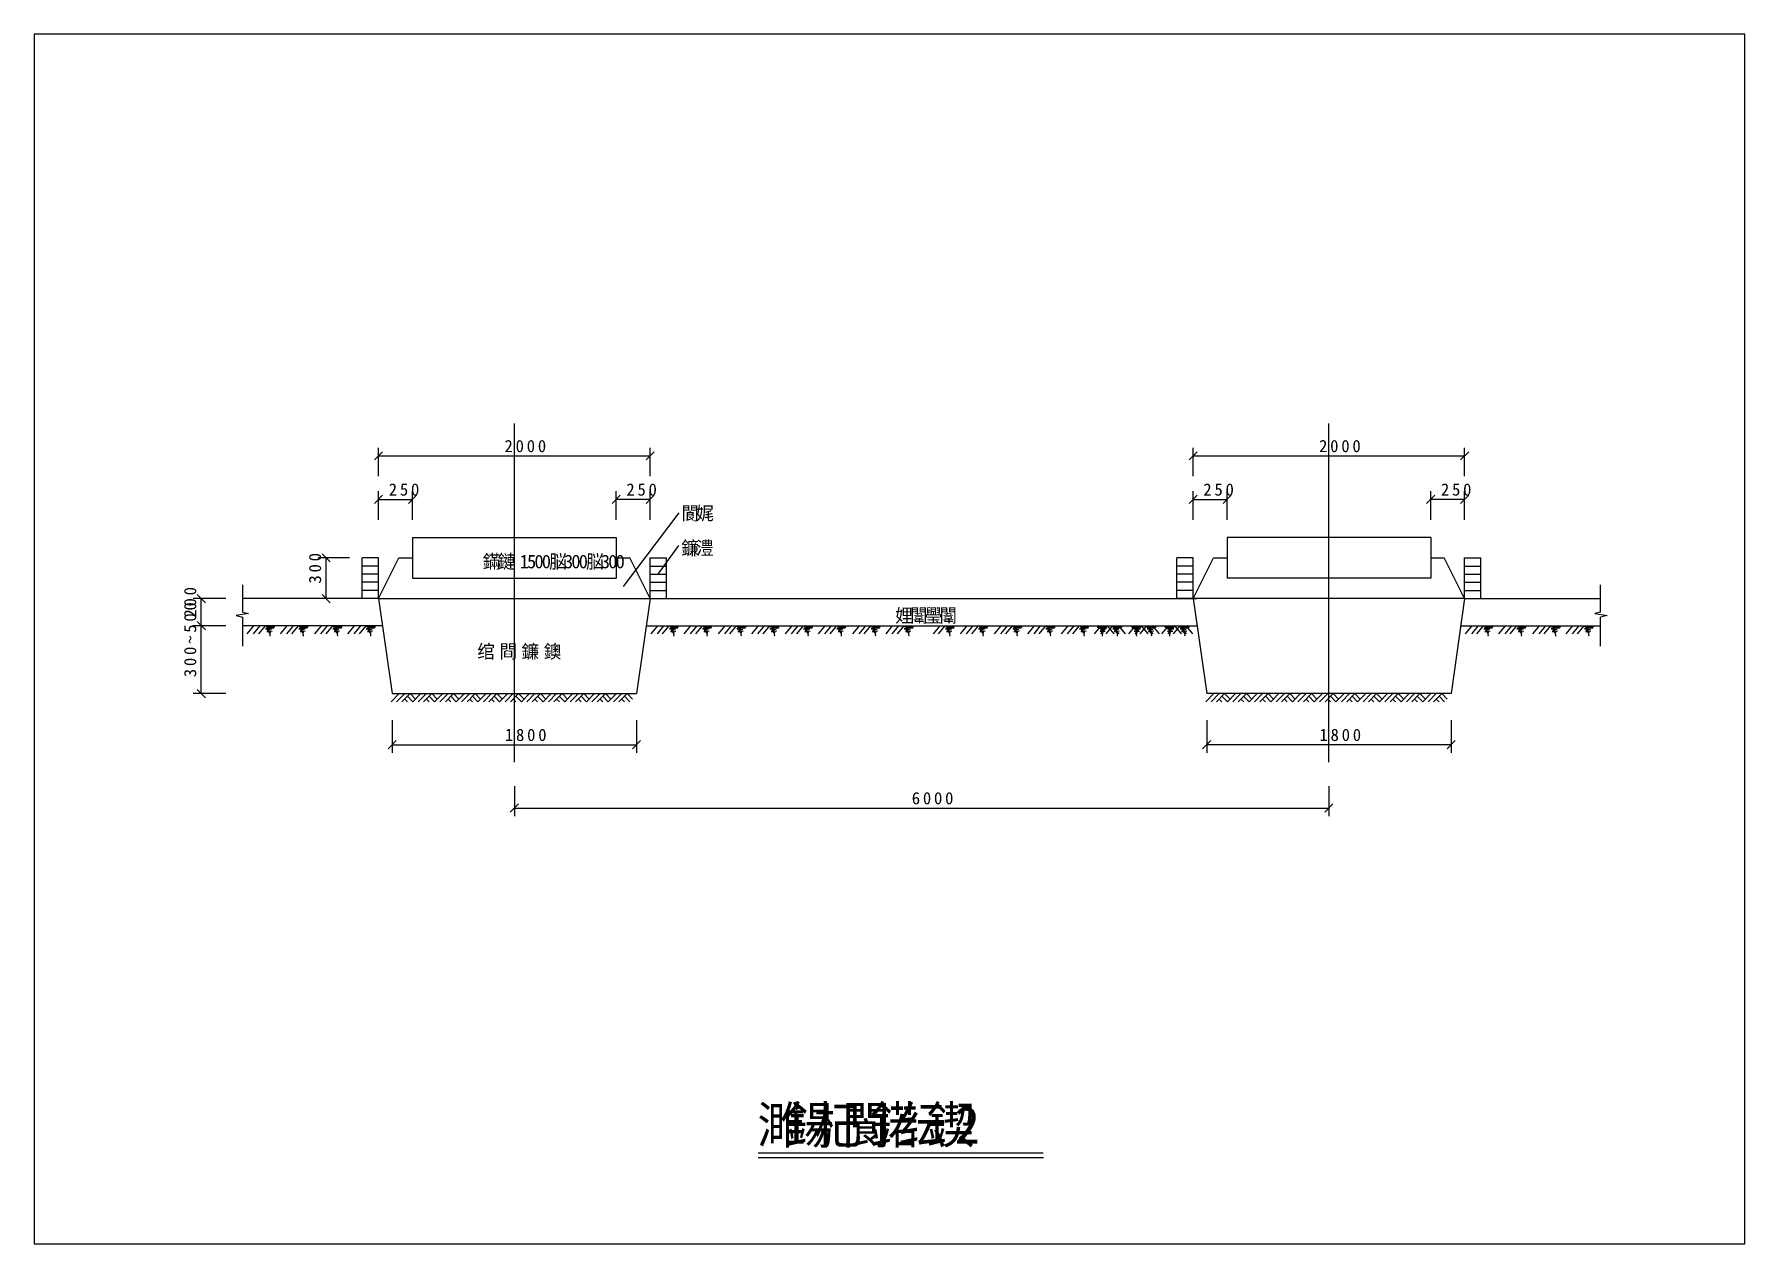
# Model space of a CAD drawing. Header units: metres. Extents: x 0 to 420, y 0 to 297.
import ezdxf

# ---------------------------------------------------------------- set-up
doc = ezdxf.new("R2010")
doc.units = ezdxf.units.M

msp = doc.modelspace()

# ---------------------------------------------------------------- linework, layer by layer
for p, q in [((420, 297), (0, 297)), ((0, 297), (0, 0)), ((420, 0), (420, 297)), ((117.89, 118.24), (117.89, 201.41)), ((317.89, 118.24), (317.89, 201.41)), ((85.55, 194.47), (83.55, 192.47)), ((84.55, 188.47), (84.55, 195.47)), ((84.55, 193.47), (151.22, 193.47)), ((150.22, 192.47), (152.22, 194.47)), ((151.22, 188.47), (151.22, 195.47)), ((285.55, 194.47), (283.55, 192.47)), ((284.55, 188.47), (284.55, 195.47)), ((284.55, 193.47), (351.22, 193.47)), ((350.22, 192.47), (352.22, 194.47)), ((351.22, 188.47), (351.22, 195.47)), ((85.55, 183.79), (83.55, 181.79)), ((84.55, 177.78), (84.55, 184.79)), ((84.55, 182.79), (92.89, 182.79)), ((91.89, 181.79), (93.89, 183.79)), ((92.89, 177.78), (92.89, 184.79)), ((143.89, 183.79), (141.89, 181.79)), ((142.89, 177.78), (142.89, 184.79)), ((151.22, 182.79), (142.89, 182.79)), ((150.22, 181.79), (152.22, 183.79)), ((151.22, 177.78), (151.22, 184.79)), ((285.55, 183.79), (283.55, 181.79)), ((284.55, 177.78), (284.55, 184.79)), ((284.55, 182.79), (292.89, 182.79)), ((291.89, 181.79), (293.89, 183.79)), ((292.89, 177.78), (292.89, 184.79)), ((343.89, 183.79), (341.89, 181.79)), ((342.89, 177.78), (342.89, 184.79)), ((351.22, 182.79), (342.89, 182.79)), ((350.22, 181.79), (352.22, 183.79)), ((351.22, 177.78), (351.22, 184.79)), ((144.7, 161.37), (158.38, 179.49)), ((92.89, 173.42), (142.89, 173.42)), ((92.89, 173.42), (92.89, 163.42)), ((142.89, 173.42), (142.89, 163.42)), ((342.89, 173.42), (292.89, 173.42)), ((292.89, 173.42), (292.89, 163.42)), ((342.89, 173.42), (342.89, 163.42)), ((77.4, 168.42), (69.69, 168.42)), ((72.69, 167.42), (70.69, 169.42)), ((71.69, 158.42), (71.69, 168.42)), ((80.55, 158.42), (80.55, 168.42)), ((84.55, 168.42), (80.55, 168.42)), ((84.55, 158.42), (84.55, 168.42)), ((84.55, 158.42), (89.55, 168.42)), ((89.55, 168.42), (92.89, 168.42)), ((142.89, 168.42), (146.22, 168.42)), ((151.22, 158.42), (146.22, 168.42)), ((151.22, 158.42), (151.22, 168.42)), ((151.22, 168.42), (155.22, 168.42)), ((153.22, 164.42), (158.27, 171.45)), ((155.22, 158.42), (155.22, 168.42)), ((284.55, 168.42), (280.55, 168.42)), ((280.55, 158.42), (280.55, 168.42)), ((284.55, 158.42), (284.55, 168.42)), ((284.55, 158.42), (289.55, 168.42)), ((289.55, 168.42), (292.89, 168.42)), ((342.89, 168.42), (346.22, 168.42)), ((351.22, 158.42), (346.22, 168.42)), ((351.22, 158.42), (351.22, 168.42)), ((351.22, 168.42), (355.22, 168.42)), ((355.22, 158.42), (355.22, 168.42)), ((84.55, 166.42), (80.55, 166.42)), ((84.55, 164.42), (80.55, 164.42)), ((151.22, 166.42), (155.22, 166.42)), ((151.22, 164.42), (155.22, 164.42)), ((284.55, 166.42), (280.55, 166.42)), ((284.55, 164.42), (280.55, 164.42)), ((351.22, 166.42), (355.22, 166.42)), ((351.22, 164.42), (355.22, 164.42)), ((51.22, 155.12), (51.22, 161.76)), ((84.55, 162.42), (80.55, 162.42)), ((84.55, 160.42), (80.55, 160.42)), ((92.89, 163.42), (142.89, 163.42)), ((151.22, 162.42), (155.22, 162.42)), ((151.22, 160.42), (155.22, 160.42)), ((284.55, 162.42), (280.55, 162.42)), ((284.55, 160.42), (280.55, 160.42)), ((342.89, 163.42), (292.89, 163.42)), ((351.22, 162.42), (355.22, 162.42)), ((351.22, 160.42), (355.22, 160.42)), ((384.55, 155.12), (384.55, 161.76)), ((47.09, 158.42), (39.03, 158.42)), ((42.03, 157.42), (40.03, 159.42)), ((41.03, 151.76), (41.03, 158.42)), ((84.55, 158.42), (51.22, 158.42)), ((77.4, 158.42), (69.69, 158.42)), ((70.69, 159.42), (72.69, 157.42)), ((84.55, 158.42), (80.55, 158.42)), ((84.55, 158.42), (151.22, 158.42)), ((84.55, 158.42), (87.89, 135.09)), ((151.22, 158.42), (147.89, 135.09)), ((151.22, 158.42), (285.48, 158.42)), ((151.22, 158.42), (155.22, 158.42)), ((284.55, 158.42), (280.55, 158.42)), ((284.55, 158.42), (287.89, 135.09)), ((351.22, 158.42), (284.55, 158.42)), ((351.22, 158.42), (347.89, 135.09)), ((351.22, 158.42), (384.55, 158.42)), ((351.22, 158.42), (355.22, 158.42)), ((47.09, 151.76), (39.03, 151.76)), ((47.09, 151.76), (39.03, 151.76)), ((42.03, 150.76), (40.03, 152.76)), ((40.03, 152.76), (42.03, 150.76)), ((41.03, 135.09), (41.03, 151.76)), ((52.6, 154.78), (49.55, 154.3)), ((49.55, 154.3), (51.22, 153.87)), ((51.22, 155.12), (52.6, 154.78)), ((51.22, 146.76), (51.22, 153.87)), ((85.51, 151.76), (51.22, 151.76)), ((53.87, 151.76), (52.24, 149.76)), ((55.41, 151.76), (53.78, 149.76)), ((56.68, 151.76), (55.05, 149.76)), ((56.62, 151.7), (59.04, 151.66)), ((59.04, 151.66), (56.93, 151.49)), ((56.93, 151.49), (59.08, 151.47)), ((59.08, 151.47), (57.18, 151.26)), ((57.18, 151.26), (58.87, 151.2)), ((62.03, 151.76), (60.4, 149.76)), ((63.58, 151.76), (61.94, 149.76)), ((64.85, 151.76), (63.21, 149.76)), ((64.78, 151.7), (67.2, 151.66)), ((67.2, 151.66), (65.09, 151.49)), ((65.09, 151.49), (67.24, 151.47)), ((67.24, 151.47), (65.34, 151.26)), ((65.34, 151.26), (67.04, 151.2)), ((70.42, 151.72), (68.78, 149.73)), ((71.96, 151.72), (70.32, 149.73)), ((73.23, 151.72), (71.59, 149.73)), ((73.16, 151.67), (75.58, 151.63)), ((75.58, 151.63), (73.47, 151.46)), ((73.47, 151.46), (75.62, 151.44)), ((75.62, 151.44), (73.72, 151.23)), ((73.72, 151.23), (75.42, 151.17)), ((78.58, 151.72), (76.95, 149.73)), ((80.12, 151.72), (78.49, 149.73)), ((81.39, 151.72), (79.76, 149.73)), ((81.33, 151.67), (83.75, 151.63)), ((83.75, 151.63), (81.64, 151.46)), ((81.64, 151.46), (83.79, 151.44)), ((83.79, 151.44), (81.89, 151.23)), ((81.89, 151.23), (83.58, 151.17)), ((150.27, 151.76), (285.51, 151.76)), ((153.01, 151.76), (151.38, 149.76)), ((154.55, 151.76), (152.92, 149.76)), ((155.82, 151.76), (154.19, 149.76)), ((155.76, 151.7), (158.18, 151.66)), ((158.18, 151.66), (156.07, 151.49)), ((156.07, 151.49), (158.22, 151.47)), ((158.22, 151.47), (156.32, 151.26)), ((156.32, 151.26), (158.01, 151.2)), ((161.18, 151.76), (159.54, 149.76)), ((162.72, 151.76), (161.09, 149.76)), ((163.99, 151.76), (162.36, 149.76)), ((163.92, 151.7), (166.34, 151.66)), ((166.34, 151.66), (164.24, 151.49)), ((164.24, 151.49), (166.39, 151.47)), ((166.39, 151.47), (164.49, 151.26)), ((164.49, 151.26), (166.18, 151.2)), ((169.56, 151.72), (167.92, 149.73)), ((171.1, 151.72), (169.47, 149.73)), ((172.37, 151.72), (170.74, 149.73)), ((172.3, 151.67), (174.72, 151.63)), ((174.72, 151.63), (172.62, 151.46)), ((172.62, 151.46), (174.77, 151.44)), ((174.77, 151.44), (172.87, 151.23)), ((172.87, 151.23), (174.56, 151.17)), ((177.72, 151.72), (176.09, 149.73)), ((179.26, 151.72), (177.63, 149.73)), ((180.53, 151.72), (178.9, 149.73)), ((180.47, 151.67), (182.89, 151.63)), ((182.89, 151.63), (180.78, 151.46)), ((180.78, 151.46), (182.93, 151.44)), ((182.93, 151.44), (181.03, 151.23)), ((181.03, 151.23), (182.72, 151.17)), ((185.98, 151.76), (184.35, 149.76)), ((187.52, 151.76), (185.89, 149.76)), ((188.79, 151.76), (187.16, 149.76)), ((188.73, 151.7), (191.15, 151.66)), ((191.15, 151.66), (189.04, 151.49)), ((189.04, 151.49), (191.19, 151.47)), ((191.19, 151.47), (189.29, 151.26)), ((189.29, 151.26), (190.98, 151.2)), ((194.14, 151.76), (192.51, 149.76)), ((195.69, 151.76), (194.05, 149.76)), ((196.96, 151.76), (195.32, 149.76)), ((196.89, 151.7), (199.31, 151.66)), ((199.31, 151.66), (197.2, 151.49)), ((197.2, 151.49), (199.35, 151.47)), ((199.35, 151.47), (197.45, 151.26)), ((197.45, 151.26), (199.14, 151.2)), ((202.52, 151.72), (200.89, 149.73)), ((204.07, 151.72), (202.43, 149.73)), ((205.34, 151.72), (203.7, 149.73)), ((205.27, 151.67), (207.69, 151.63)), ((207.69, 151.63), (205.58, 151.46)), ((205.58, 151.46), (207.73, 151.44)), ((207.73, 151.44), (205.83, 151.23)), ((205.83, 151.23), (207.52, 151.17)), ((210.69, 151.72), (209.06, 149.73)), ((212.23, 151.72), (210.6, 149.73)), ((213.5, 151.72), (211.87, 149.73)), ((213.43, 151.67), (215.86, 151.63)), ((215.86, 151.63), (213.75, 151.46)), ((213.75, 151.46), (215.9, 151.44)), ((215.9, 151.44), (214, 151.23)), ((214, 151.23), (215.69, 151.17)), ((222.32, 151.76), (220.69, 149.76)), ((223.59, 151.76), (221.96, 149.76)), ((223.53, 151.7), (225.95, 151.66)), ((225.95, 151.66), (223.84, 151.49)), ((223.84, 151.49), (225.99, 151.47)), ((225.99, 151.47), (224.09, 151.26)), ((224.09, 151.26), (225.78, 151.2)), ((228.95, 151.76), (227.31, 149.76)), ((230.49, 151.76), (228.85, 149.76)), ((231.76, 151.76), (230.12, 149.76)), ((231.69, 151.7), (234.11, 151.66)), ((234.11, 151.66), (232, 151.49)), ((232, 151.49), (234.15, 151.47)), ((234.15, 151.47), (232.26, 151.26)), ((232.26, 151.26), (233.95, 151.2)), ((237.33, 151.72), (235.69, 149.73)), ((238.87, 151.72), (237.24, 149.73)), ((240.14, 151.72), (238.51, 149.73)), ((240.07, 151.67), (242.49, 151.63)), ((242.49, 151.63), (240.39, 151.46)), ((240.39, 151.46), (242.54, 151.44)), ((242.54, 151.44), (240.64, 151.23)), ((240.64, 151.23), (242.33, 151.17)), ((245.49, 151.72), (243.86, 149.73)), ((247.03, 151.72), (245.4, 149.73)), ((248.3, 151.72), (246.67, 149.73)), ((248.24, 151.67), (250.66, 151.63)), ((250.66, 151.63), (248.55, 151.46)), ((248.55, 151.46), (250.7, 151.44)), ((250.7, 151.44), (248.8, 151.23)), ((248.8, 151.23), (250.49, 151.17)), ((253.75, 151.76), (252.12, 149.76)), ((255.29, 151.76), (253.66, 149.76)), ((256.56, 151.76), (254.93, 149.76)), ((256.49, 151.7), (258.92, 151.66)), ((258.92, 151.66), (256.81, 151.49)), ((256.81, 151.49), (258.96, 151.47)), ((258.96, 151.47), (257.06, 151.26)), ((257.06, 151.26), (258.75, 151.2)), ((261.91, 151.76), (260.28, 149.76)), ((263.16, 151.46), (261.01, 151.44)), ((261.01, 151.44), (262.91, 151.23)), ((263.47, 151.67), (261.05, 151.63)), ((261.05, 151.63), (263.16, 151.46)), ((262.91, 151.23), (261.22, 151.17)), ((263.45, 151.76), (261.82, 149.76)), ((264.72, 151.76), (263.09, 149.76)), ((263.41, 151.72), (265.04, 149.73)), ((264.66, 151.7), (267.08, 151.66)), ((264.68, 151.72), (266.31, 149.73)), ((267.08, 151.66), (264.97, 151.49)), ((264.97, 151.49), (267.12, 151.47)), ((267.12, 151.47), (265.22, 151.26)), ((265.22, 151.26), (266.91, 151.2)), ((266.22, 151.72), (267.85, 149.73)), ((270.29, 151.72), (268.66, 149.73)), ((271.54, 151.49), (269.39, 151.47)), ((269.39, 151.47), (271.29, 151.26)), ((271.85, 151.7), (269.43, 151.66)), ((269.43, 151.66), (271.54, 151.49)), ((271.29, 151.26), (269.6, 151.2)), ((271.84, 151.72), (270.2, 149.73)), ((273.11, 151.72), (271.47, 149.73)), ((271.79, 151.76), (273.42, 149.76)), ((273.04, 151.67), (275.46, 151.63)), ((273.06, 151.76), (274.69, 149.76)), ((275.46, 151.63), (273.35, 151.46)), ((273.35, 151.46), (275.5, 151.44)), ((275.5, 151.44), (273.6, 151.23)), ((273.6, 151.23), (275.29, 151.17)), ((274.6, 151.76), (276.23, 149.76)), ((278.46, 151.72), (276.82, 149.73)), ((279.7, 151.49), (277.55, 151.47)), ((277.55, 151.47), (279.45, 151.26)), ((280.02, 151.7), (277.59, 151.66)), ((277.59, 151.66), (279.7, 151.49)), ((279.45, 151.26), (277.76, 151.2)), ((280, 151.72), (278.37, 149.73)), ((281.27, 151.72), (279.64, 149.73)), ((279.95, 151.76), (281.58, 149.76)), ((281.2, 151.67), (283.62, 151.63)), ((281.22, 151.76), (282.85, 149.76)), ((283.62, 151.63), (281.52, 151.46)), ((281.52, 151.46), (283.67, 151.44)), ((283.67, 151.44), (281.77, 151.23)), ((281.77, 151.23), (283.46, 151.17)), ((282.76, 151.76), (284.39, 149.76)), ((350.27, 151.76), (384.55, 151.76)), ((352.97, 151.76), (351.34, 149.76)), ((354.52, 151.76), (352.88, 149.76)), ((355.79, 151.76), (354.15, 149.76)), ((355.72, 151.7), (358.14, 151.66)), ((358.14, 151.66), (356.03, 151.49)), ((356.03, 151.49), (358.18, 151.47)), ((358.18, 151.47), (356.28, 151.26)), ((356.28, 151.26), (357.97, 151.2)), ((361.14, 151.76), (359.5, 149.76)), ((362.68, 151.76), (361.05, 149.76)), ((363.95, 151.76), (362.32, 149.76)), ((363.88, 151.7), (366.31, 151.66)), ((366.31, 151.66), (364.2, 151.49)), ((364.2, 151.49), (366.35, 151.47)), ((366.35, 151.47), (364.45, 151.26)), ((364.45, 151.26), (366.14, 151.2)), ((369.52, 151.72), (367.89, 149.73)), ((371.06, 151.72), (369.43, 149.73)), ((372.33, 151.72), (370.7, 149.73)), ((372.26, 151.67), (374.69, 151.63)), ((374.69, 151.63), (372.58, 151.46)), ((372.58, 151.46), (374.73, 151.44)), ((374.73, 151.44), (372.83, 151.23)), ((372.83, 151.23), (374.52, 151.17)), ((377.68, 151.72), (376.05, 149.73)), ((379.22, 151.72), (377.59, 149.73)), ((380.49, 151.72), (378.86, 149.73)), ((380.43, 151.67), (382.85, 151.63)), ((382.85, 151.63), (380.74, 151.46)), ((380.74, 151.46), (382.89, 151.44)), ((382.89, 151.44), (380.99, 151.23)), ((380.99, 151.23), (382.68, 151.17)), ((384.55, 155.12), (383.18, 154.78)), ((383.18, 154.78), (386.23, 154.3)), ((386.23, 154.3), (384.55, 153.87)), ((384.55, 146.76), (384.55, 153.87)), ((58.87, 151.2), (56.8, 151.01)), ((56.8, 151.01), (58.29, 150.89)), ((58.39, 150.43), (57.1, 150.35)), ((57.1, 150.35), (58.06, 150.18)), ((58.29, 150.89), (57.22, 150.66)), ((57.22, 150.66), (58.39, 150.43)), ((58.06, 150.18), (57.62, 150.1)), ((57.62, 150.1), (57.91, 149.93)), ((57.91, 149.93), (57.83, 149.85)), ((57.83, 149.85), (57.83, 149.78)), ((57.83, 149.78), (57.89, 149.51)), ((57.89, 149.51), (57.85, 149.22)), ((67.04, 151.2), (64.97, 151.01)), ((64.97, 151.01), (66.45, 150.89)), ((66.55, 150.43), (65.26, 150.35)), ((65.26, 150.35), (66.22, 150.18)), ((66.45, 150.89), (65.39, 150.66)), ((65.39, 150.66), (66.55, 150.43)), ((66.22, 150.18), (65.78, 150.1)), ((65.78, 150.1), (66.07, 149.93)), ((66.07, 149.93), (65.99, 149.85)), ((65.99, 149.85), (65.99, 149.78)), ((65.99, 149.78), (66.05, 149.51)), ((66.05, 149.51), (66.01, 149.22)), ((75.42, 151.17), (73.35, 150.98)), ((73.35, 150.98), (74.83, 150.86)), ((74.94, 150.4), (73.64, 150.31)), ((73.64, 150.31), (74.6, 150.15)), ((74.83, 150.86), (73.77, 150.63)), ((73.77, 150.63), (74.94, 150.4)), ((74.6, 150.15), (74.16, 150.06)), ((74.16, 150.06), (74.46, 149.9)), ((74.46, 149.9), (74.37, 149.81)), ((74.37, 149.81), (74.37, 149.75)), ((74.37, 149.75), (74.43, 149.48)), ((74.43, 149.48), (74.39, 149.19)), ((83.58, 151.17), (81.51, 150.98)), ((81.51, 150.98), (83, 150.86)), ((83.1, 150.4), (81.81, 150.31)), ((81.81, 150.31), (82.77, 150.15)), ((83, 150.86), (81.93, 150.63)), ((81.93, 150.63), (83.1, 150.4)), ((82.77, 150.15), (82.33, 150.06)), ((82.33, 150.06), (82.62, 149.9)), ((82.62, 149.9), (82.54, 149.81)), ((82.54, 149.81), (82.54, 149.75)), ((82.54, 149.75), (82.6, 149.48)), ((82.6, 149.48), (82.56, 149.19)), ((158.01, 151.2), (155.95, 151.01)), ((155.95, 151.01), (157.43, 150.89)), ((157.53, 150.43), (156.24, 150.35)), ((156.24, 150.35), (157.2, 150.18)), ((157.43, 150.89), (156.36, 150.66)), ((156.36, 150.66), (157.53, 150.43)), ((157.2, 150.18), (156.76, 150.1)), ((156.76, 150.1), (157.05, 149.93)), ((157.05, 149.93), (156.97, 149.85)), ((156.97, 149.85), (156.97, 149.78)), ((156.97, 149.78), (157.03, 149.51)), ((157.03, 149.51), (156.99, 149.22)), ((166.18, 151.2), (164.11, 151.01)), ((164.11, 151.01), (165.59, 150.89)), ((165.7, 150.43), (164.4, 150.35)), ((164.4, 150.35), (165.36, 150.18)), ((165.59, 150.89), (164.53, 150.66)), ((164.53, 150.66), (165.7, 150.43)), ((165.36, 150.18), (164.92, 150.1)), ((164.92, 150.1), (165.22, 149.93)), ((165.22, 149.93), (165.13, 149.85)), ((165.13, 149.85), (165.13, 149.78)), ((165.13, 149.78), (165.2, 149.51)), ((165.2, 149.51), (165.15, 149.22)), ((174.56, 151.17), (172.49, 150.98)), ((172.49, 150.98), (173.97, 150.86)), ((174.08, 150.4), (172.78, 150.31)), ((172.78, 150.31), (173.74, 150.15)), ((173.97, 150.86), (172.91, 150.63)), ((172.91, 150.63), (174.08, 150.4)), ((173.74, 150.15), (173.31, 150.06)), ((173.31, 150.06), (173.6, 149.9)), ((173.6, 149.9), (173.51, 149.81)), ((173.51, 149.81), (173.51, 149.75)), ((173.51, 149.75), (173.58, 149.48)), ((173.58, 149.48), (173.53, 149.19)), ((182.72, 151.17), (180.65, 150.98)), ((180.65, 150.98), (182.14, 150.86)), ((182.24, 150.4), (180.95, 150.31)), ((180.95, 150.31), (181.91, 150.15)), ((182.14, 150.86), (181.07, 150.63)), ((181.07, 150.63), (182.24, 150.4)), ((181.91, 150.15), (181.47, 150.06)), ((181.47, 150.06), (181.76, 149.9)), ((181.76, 149.9), (181.68, 149.81)), ((181.68, 149.81), (181.68, 149.75)), ((181.68, 149.75), (181.74, 149.48)), ((181.74, 149.48), (181.7, 149.19)), ((190.98, 151.2), (188.91, 151.01)), ((188.91, 151.01), (190.4, 150.89)), ((190.5, 150.43), (189.21, 150.35)), ((189.21, 150.35), (190.17, 150.18)), ((190.4, 150.89), (189.33, 150.66)), ((189.33, 150.66), (190.5, 150.43)), ((190.17, 150.18), (189.73, 150.1)), ((189.73, 150.1), (190.02, 149.93)), ((190.02, 149.93), (189.94, 149.85)), ((189.94, 149.85), (189.94, 149.78)), ((189.94, 149.78), (190, 149.51)), ((190, 149.51), (189.96, 149.22)), ((199.14, 151.2), (197.08, 151.01)), ((197.08, 151.01), (198.56, 150.89)), ((198.66, 150.43), (197.37, 150.35)), ((197.37, 150.35), (198.33, 150.18)), ((198.56, 150.89), (197.5, 150.66)), ((197.5, 150.66), (198.66, 150.43)), ((198.33, 150.18), (197.89, 150.1)), ((197.89, 150.1), (198.18, 149.93)), ((198.18, 149.93), (198.1, 149.85)), ((198.1, 149.85), (198.1, 149.78)), ((198.1, 149.78), (198.16, 149.51)), ((198.16, 149.51), (198.12, 149.22)), ((207.52, 151.17), (205.46, 150.98)), ((205.46, 150.98), (206.94, 150.86)), ((207.04, 150.4), (205.75, 150.31)), ((205.75, 150.31), (206.71, 150.15)), ((206.94, 150.86), (205.88, 150.63)), ((205.88, 150.63), (207.04, 150.4)), ((206.71, 150.15), (206.27, 150.06)), ((206.27, 150.06), (206.56, 149.9)), ((206.56, 149.9), (206.48, 149.81)), ((206.48, 149.81), (206.48, 149.75)), ((206.48, 149.75), (206.54, 149.48)), ((206.54, 149.48), (206.5, 149.19)), ((215.69, 151.17), (213.62, 150.98)), ((213.62, 150.98), (215.1, 150.86)), ((215.21, 150.4), (213.91, 150.31)), ((213.91, 150.31), (214.87, 150.15)), ((215.1, 150.86), (214.04, 150.63)), ((214.04, 150.63), (215.21, 150.4)), ((214.87, 150.15), (214.44, 150.06)), ((214.44, 150.06), (214.73, 149.9)), ((214.73, 149.9), (214.65, 149.81)), ((214.65, 149.81), (214.65, 149.75)), ((214.65, 149.75), (214.71, 149.48)), ((214.71, 149.48), (214.67, 149.19)), ((225.78, 151.2), (223.72, 151.01)), ((223.72, 151.01), (225.2, 150.89)), ((225.3, 150.43), (224.01, 150.35)), ((224.01, 150.35), (224.97, 150.18)), ((225.2, 150.89), (224.13, 150.66)), ((224.13, 150.66), (225.3, 150.43)), ((224.97, 150.18), (224.53, 150.1)), ((224.53, 150.1), (224.82, 149.93)), ((224.82, 149.93), (224.74, 149.85)), ((224.74, 149.85), (224.74, 149.78)), ((224.74, 149.78), (224.8, 149.51)), ((224.8, 149.51), (224.76, 149.22)), ((233.95, 151.2), (231.88, 151.01)), ((231.88, 151.01), (233.36, 150.89)), ((233.47, 150.43), (232.17, 150.35)), ((232.17, 150.35), (233.13, 150.18)), ((233.36, 150.89), (232.3, 150.66)), ((232.3, 150.66), (233.47, 150.43)), ((233.13, 150.18), (232.69, 150.1)), ((232.69, 150.1), (232.99, 149.93)), ((232.99, 149.93), (232.9, 149.85)), ((232.9, 149.85), (232.9, 149.78)), ((232.9, 149.78), (232.96, 149.51)), ((232.96, 149.51), (232.92, 149.22)), ((242.33, 151.17), (240.26, 150.98)), ((240.26, 150.98), (241.74, 150.86)), ((241.85, 150.4), (240.55, 150.31)), ((240.55, 150.31), (241.51, 150.15)), ((241.74, 150.86), (240.68, 150.63)), ((240.68, 150.63), (241.85, 150.4)), ((241.51, 150.15), (241.07, 150.06)), ((241.07, 150.06), (241.37, 149.9)), ((241.37, 149.9), (241.28, 149.81)), ((241.28, 149.81), (241.28, 149.75)), ((241.28, 149.75), (241.35, 149.48)), ((241.35, 149.48), (241.3, 149.19)), ((250.49, 151.17), (248.42, 150.98)), ((248.42, 150.98), (249.91, 150.86)), ((250.01, 150.4), (248.72, 150.31)), ((248.72, 150.31), (249.68, 150.15)), ((249.91, 150.86), (248.84, 150.63)), ((248.84, 150.63), (250.01, 150.4)), ((249.68, 150.15), (249.24, 150.06)), ((249.24, 150.06), (249.53, 149.9)), ((249.53, 149.9), (249.45, 149.81)), ((249.45, 149.81), (249.45, 149.75)), ((249.45, 149.75), (249.51, 149.48)), ((249.51, 149.48), (249.47, 149.19)), ((258.75, 151.2), (256.68, 151.01)), ((256.68, 151.01), (258.16, 150.89)), ((258.27, 150.43), (256.98, 150.35)), ((256.98, 150.35), (257.94, 150.18)), ((258.16, 150.89), (257.1, 150.66)), ((257.1, 150.66), (258.27, 150.43)), ((257.94, 150.18), (257.5, 150.1)), ((257.5, 150.1), (257.79, 149.93)), ((257.79, 149.93), (257.71, 149.85)), ((257.71, 149.85), (257.71, 149.78)), ((257.71, 149.78), (257.77, 149.51)), ((257.77, 149.51), (257.73, 149.22)), ((261.22, 151.17), (263.28, 150.98)), ((262.87, 150.63), (261.7, 150.4)), ((261.7, 150.4), (262.99, 150.31)), ((263.28, 150.98), (261.8, 150.86)), ((261.8, 150.86), (262.87, 150.63)), ((262.99, 150.31), (262.03, 150.15)), ((262.03, 150.15), (262.47, 150.06)), ((262.47, 150.06), (262.18, 149.9)), ((262.18, 149.9), (262.26, 149.81)), ((262.26, 149.75), (262.2, 149.48)), ((262.2, 149.48), (262.24, 149.19)), ((262.26, 149.81), (262.26, 149.75)), ((266.91, 151.2), (264.85, 151.01)), ((264.85, 151.01), (266.33, 150.89)), ((266.43, 150.43), (265.14, 150.35)), ((265.14, 150.35), (266.1, 150.18)), ((266.33, 150.89), (265.26, 150.66)), ((265.26, 150.66), (266.43, 150.43)), ((266.1, 150.18), (265.66, 150.1)), ((265.66, 150.1), (265.95, 149.93)), ((265.95, 149.93), (265.87, 149.85)), ((265.87, 149.85), (265.87, 149.78)), ((265.87, 149.78), (265.93, 149.51)), ((265.93, 149.51), (265.89, 149.22)), ((269.6, 151.2), (271.66, 151.01)), ((271.25, 150.66), (270.08, 150.43)), ((270.08, 150.43), (271.37, 150.35)), ((271.66, 151.01), (270.18, 150.89)), ((270.18, 150.89), (271.25, 150.66)), ((271.37, 150.35), (270.41, 150.18)), ((270.41, 150.18), (270.85, 150.1)), ((270.85, 150.1), (270.56, 149.93)), ((270.56, 149.93), (270.64, 149.85)), ((270.64, 149.78), (270.58, 149.51)), ((270.58, 149.51), (270.62, 149.22)), ((270.64, 149.85), (270.64, 149.78)), ((275.29, 151.17), (273.23, 150.98)), ((273.23, 150.98), (274.71, 150.86)), ((274.81, 150.4), (273.52, 150.31)), ((273.52, 150.31), (274.48, 150.15)), ((274.71, 150.86), (273.64, 150.63)), ((273.64, 150.63), (274.81, 150.4)), ((274.48, 150.15), (274.04, 150.06)), ((274.04, 150.06), (274.33, 149.9)), ((274.33, 149.9), (274.25, 149.81)), ((274.25, 149.81), (274.25, 149.75)), ((274.25, 149.75), (274.31, 149.48)), ((274.31, 149.48), (274.27, 149.19)), ((277.76, 151.2), (279.83, 151.01)), ((279.41, 150.66), (278.24, 150.43)), ((278.24, 150.43), (279.54, 150.35)), ((279.83, 151.01), (278.35, 150.89)), ((278.35, 150.89), (279.41, 150.66)), ((279.54, 150.35), (278.58, 150.18)), ((278.58, 150.18), (279.01, 150.1)), ((279.01, 150.1), (278.72, 149.93)), ((278.72, 149.93), (278.81, 149.85)), ((278.81, 149.78), (278.74, 149.51)), ((278.74, 149.51), (278.78, 149.22)), ((278.81, 149.85), (278.81, 149.78)), ((283.46, 151.17), (281.39, 150.98)), ((281.39, 150.98), (282.87, 150.86)), ((282.98, 150.4), (281.68, 150.31)), ((281.68, 150.31), (282.64, 150.15)), ((282.87, 150.86), (281.81, 150.63)), ((281.81, 150.63), (282.98, 150.4)), ((282.64, 150.15), (282.21, 150.06)), ((282.21, 150.06), (282.5, 149.9)), ((282.5, 149.9), (282.41, 149.81)), ((282.41, 149.81), (282.41, 149.75)), ((282.41, 149.75), (282.48, 149.48)), ((282.48, 149.48), (282.43, 149.19)), ((357.97, 151.2), (355.91, 151.01)), ((355.91, 151.01), (357.39, 150.89)), ((357.49, 150.43), (356.2, 150.35)), ((356.2, 150.35), (357.16, 150.18)), ((357.39, 150.89), (356.33, 150.66)), ((356.33, 150.66), (357.49, 150.43)), ((357.16, 150.18), (356.72, 150.1)), ((356.72, 150.1), (357.01, 149.93)), ((357.01, 149.93), (356.93, 149.85)), ((356.93, 149.85), (356.93, 149.78)), ((356.93, 149.78), (356.99, 149.51)), ((356.99, 149.51), (356.95, 149.22)), ((366.14, 151.2), (364.07, 151.01)), ((364.07, 151.01), (365.55, 150.89)), ((365.66, 150.43), (364.36, 150.35)), ((364.36, 150.35), (365.32, 150.18)), ((365.55, 150.89), (364.49, 150.66)), ((364.49, 150.66), (365.66, 150.43)), ((365.32, 150.18), (364.89, 150.1)), ((364.89, 150.1), (365.18, 149.93)), ((365.18, 149.93), (365.09, 149.85)), ((365.09, 149.85), (365.09, 149.78)), ((365.09, 149.78), (365.16, 149.51)), ((365.16, 149.51), (365.12, 149.22)), ((374.52, 151.17), (372.45, 150.98)), ((372.45, 150.98), (373.93, 150.86)), ((374.04, 150.4), (372.74, 150.31)), ((372.74, 150.31), (373.7, 150.15)), ((373.93, 150.86), (372.87, 150.63)), ((372.87, 150.63), (374.04, 150.4)), ((373.7, 150.15), (373.27, 150.06)), ((373.27, 150.06), (373.56, 149.9)), ((373.56, 149.9), (373.48, 149.81)), ((373.48, 149.81), (373.48, 149.75)), ((373.48, 149.75), (373.54, 149.48)), ((373.54, 149.48), (373.5, 149.19)), ((382.68, 151.17), (380.62, 150.98)), ((380.62, 150.98), (382.1, 150.86)), ((382.2, 150.4), (380.91, 150.31)), ((380.91, 150.31), (381.87, 150.15)), ((382.1, 150.86), (381.03, 150.63)), ((381.03, 150.63), (382.2, 150.4)), ((381.87, 150.15), (381.43, 150.06)), ((381.43, 150.06), (381.72, 149.9)), ((381.72, 149.9), (381.64, 149.81)), ((381.64, 149.81), (381.64, 149.75)), ((381.64, 149.75), (381.7, 149.48)), ((381.7, 149.48), (381.66, 149.19)), ((47.09, 135.09), (39.03, 135.09)), ((40.03, 136.09), (42.03, 134.09)), ((87.63, 133.09), (89.63, 135.09)), ((87.89, 135.09), (147.89, 135.09)), ((88.96, 133.09), (90.96, 135.09)), ((90.29, 133.09), (92.29, 135.09)), ((92.96, 133.09), (91.62, 134.43)), ((93.62, 133.76), (92.29, 135.09)), ((92.96, 133.09), (94.96, 135.09)), ((94.29, 133.09), (96.29, 135.09)), ((95.62, 133.09), (97.62, 135.09)), ((98.29, 133.09), (96.95, 134.43)), ((98.95, 133.76), (97.62, 135.09)), ((98.29, 133.09), (100.29, 135.09)), ((99.62, 133.09), (101.62, 135.09)), ((100.95, 133.09), (102.95, 135.09)), ((103.62, 133.09), (102.28, 134.43)), ((104.28, 133.76), (102.95, 135.09)), ((103.62, 133.09), (105.62, 135.09)), ((104.95, 133.09), (106.95, 135.09)), ((106.28, 133.09), (108.28, 135.09)), ((108.95, 133.09), (107.61, 134.43)), ((109.61, 133.76), (108.28, 135.09)), ((108.95, 133.09), (110.95, 135.09)), ((110.28, 133.09), (112.28, 135.09)), ((111.61, 133.09), (113.61, 135.09)), ((114.28, 133.09), (112.94, 134.43)), ((114.94, 133.76), (113.61, 135.09)), ((114.28, 133.09), (116.28, 135.09)), ((115.61, 133.09), (117.61, 135.09)), ((116.94, 133.09), (118.94, 135.09)), ((119.61, 133.09), (118.27, 134.43)), ((120.27, 133.76), (118.94, 135.09)), ((119.61, 133.09), (121.61, 135.09)), ((120.94, 133.09), (122.94, 135.09)), ((122.27, 133.09), (124.27, 135.09)), ((124.94, 133.09), (123.6, 134.43)), ((125.6, 133.76), (124.27, 135.09)), ((124.94, 133.09), (126.94, 135.09)), ((126.27, 133.09), (128.27, 135.09)), ((127.6, 133.09), (129.6, 135.09)), ((130.27, 133.09), (128.93, 134.43)), ((130.93, 133.76), (129.6, 135.09)), ((130.27, 133.09), (132.27, 135.09)), ((131.6, 133.09), (133.6, 135.09)), ((132.93, 133.09), (134.93, 135.09)), ((135.6, 133.09), (134.26, 134.43)), ((136.26, 133.76), (134.93, 135.09)), ((135.6, 133.09), (137.6, 135.09)), ((136.93, 133.09), (138.93, 135.09)), ((138.25, 133.09), (140.25, 135.09)), ((140.93, 133.09), (139.59, 134.43)), ((141.59, 133.76), (140.25, 135.09)), ((140.93, 133.09), (142.93, 135.09)), ((142.25, 133.09), (144.25, 135.09)), ((143.58, 133.09), (145.58, 135.09)), ((146.25, 133.09), (144.92, 134.43)), ((146.92, 133.76), (145.58, 135.09)), ((287.63, 133.09), (289.63, 135.09)), ((347.89, 135.09), (287.89, 135.09)), ((288.96, 133.09), (290.96, 135.09)), ((290.29, 133.09), (292.29, 135.09)), ((292.96, 133.09), (291.62, 134.43)), ((293.62, 133.76), (292.29, 135.09)), ((292.96, 133.09), (294.96, 135.09)), ((294.29, 133.09), (296.29, 135.09)), ((295.62, 133.09), (297.62, 135.09)), ((298.29, 133.09), (296.95, 134.43)), ((298.95, 133.76), (297.62, 135.09)), ((298.29, 133.09), (300.29, 135.09)), ((299.62, 133.09), (301.62, 135.09)), ((300.95, 133.09), (302.95, 135.09)), ((303.62, 133.09), (302.28, 134.43)), ((304.28, 133.76), (302.95, 135.09)), ((303.62, 133.09), (305.62, 135.09)), ((304.95, 133.09), (306.95, 135.09)), ((306.28, 133.09), (308.28, 135.09)), ((308.95, 133.09), (307.61, 134.43)), ((309.61, 133.76), (308.28, 135.09)), ((308.95, 133.09), (310.95, 135.09)), ((310.28, 133.09), (312.28, 135.09)), ((311.61, 133.09), (313.61, 135.09)), ((314.28, 133.09), (312.94, 134.43)), ((314.94, 133.76), (313.61, 135.09)), ((314.28, 133.09), (316.28, 135.09)), ((315.61, 133.09), (317.61, 135.09)), ((316.94, 133.09), (318.94, 135.09)), ((319.61, 133.09), (318.27, 134.43)), ((320.27, 133.76), (318.94, 135.09)), ((319.61, 133.09), (321.61, 135.09)), ((320.94, 133.09), (322.94, 135.09)), ((322.27, 133.09), (324.27, 135.09)), ((324.94, 133.09), (323.6, 134.43)), ((325.6, 133.76), (324.27, 135.09)), ((324.94, 133.09), (326.94, 135.09)), ((326.27, 133.09), (328.27, 135.09)), ((327.6, 133.09), (329.6, 135.09)), ((330.27, 133.09), (328.93, 134.43)), ((330.93, 133.76), (329.6, 135.09)), ((330.27, 133.09), (332.27, 135.09)), ((331.6, 133.09), (333.6, 135.09)), ((332.93, 133.09), (334.93, 135.09)), ((335.6, 133.09), (334.26, 134.43)), ((336.26, 133.76), (334.93, 135.09)), ((335.6, 133.09), (337.6, 135.09)), ((336.93, 133.09), (338.93, 135.09)), ((338.25, 133.09), (340.25, 135.09)), ((340.93, 133.09), (339.59, 134.43)), ((341.59, 133.76), (340.25, 135.09)), ((340.93, 133.09), (342.93, 135.09)), ((342.25, 133.09), (344.25, 135.09)), ((343.58, 133.09), (345.58, 135.09)), ((346.25, 133.09), (344.92, 134.43)), ((346.92, 133.76), (345.58, 135.09)), ((91.63, 133.09), (90.96, 133.76)), ((96.96, 133.09), (96.29, 133.76)), ((102.29, 133.09), (101.62, 133.76)), ((107.62, 133.09), (106.95, 133.76)), ((112.95, 133.09), (112.28, 133.76)), ((118.28, 133.09), (117.61, 133.76)), ((123.61, 133.09), (122.94, 133.76)), ((128.94, 133.09), (128.27, 133.76)), ((134.27, 133.09), (133.6, 133.76)), ((139.6, 133.09), (138.93, 133.76)), ((144.93, 133.09), (144.25, 133.76)), ((291.63, 133.09), (290.96, 133.76)), ((296.96, 133.09), (296.29, 133.76)), ((302.29, 133.09), (301.62, 133.76)), ((307.62, 133.09), (306.95, 133.76)), ((312.95, 133.09), (312.28, 133.76)), ((318.28, 133.09), (317.61, 133.76)), ((323.61, 133.09), (322.94, 133.76)), ((328.94, 133.09), (328.27, 133.76)), ((334.27, 133.09), (333.6, 133.76)), ((339.6, 133.09), (338.93, 133.76)), ((344.93, 133.09), (344.25, 133.76)), ((87.89, 128.6), (87.89, 120.55)), ((147.89, 128.6), (147.89, 120.55)), ((287.89, 128.6), (287.89, 120.55)), ((347.89, 128.6), (347.89, 120.55)), ((88.89, 123.55), (86.89, 121.55)), ((87.89, 122.55), (147.89, 122.55)), ((146.89, 121.55), (148.89, 123.55)), ((288.89, 123.55), (286.89, 121.55)), ((347.89, 122.55), (287.89, 122.55)), ((346.89, 121.55), (348.89, 123.55)), ((117.89, 112.35), (117.89, 105)), ((317.89, 112.35), (317.89, 105)), ((118.89, 108), (116.89, 106)), ((117.89, 107), (317.89, 107)), ((316.89, 106), (318.89, 108)), ((177.75, 22.36), (247.74, 22.36)), ((177.75, 21.16), (247.84, 21.16)), ((0, 0), (420, 0))]:
    msp.add_line(p, q)

# ---------------------------------------------------------------- texts
for s, height, p in [('2', 3, (115.47, 194.38)), ('0', 3, (118.2, 194.38)), ('0', 3, (120.93, 194.38)), ('0', 3, (123.66, 194.38)), ('2', 3, (315.47, 194.38)), ('0', 3, (318.2, 194.38)), ('0', 3, (320.93, 194.38)), ('0', 3, (323.66, 194.38)), ('2', 3, (87.05, 183.7)), ('5', 3, (89.78, 183.7)), ('0', 3, (92.51, 183.7)), ('2', 3, (145.39, 183.7)), ('5', 3, (148.12, 183.7)), ('0', 3, (150.84, 183.7)), ('2', 3, (287.05, 183.7)), ('5', 3, (289.78, 183.7)), ('0', 3, (292.51, 183.7)), ('2', 3, (345.39, 183.7)), ('5', 3, (348.12, 183.7)), ('0', 3, (350.84, 183.7)), ('閬', 3.33, (158.89, 177.71)), ('娓', 3.33, (162.51, 177.71)), ('鐮', 3.33, (158.89, 169.19)), ('澧', 3.33, (162.51, 169.19)), ('鏋', 3.33, (110.14, 165.86)), ('鏈', 3.33, (113.76, 165.86)), ('1', 3.33, (119.19, 165.86)), ('5', 3.33, (121.01, 165.86)), ('0', 3.33, (122.82, 165.86)), ('0', 3.33, (124.63, 165.86)), ('脳', 3.33, (126.44, 165.86)), ('3', 3.33, (130.06, 165.86)), ('0', 3.33, (131.88, 165.86)), ('0', 3.33, (133.69, 165.86)), ('脳', 3.33, (135.5, 165.86)), ('3', 3.33, (139.12, 165.86)), ('0', 3.33, (140.93, 165.86)), ('0', 3.33, (142.75, 165.86)), ('娌', 3.33, (211.39, 152.6)), ('闈', 3.33, (215.02, 152.6)), ('璺', 3.33, (218.64, 152.6)), ('闈', 3.33, (222.26, 152.6)), ('绾', 3.33, (108.78, 143.78)), ('閰', 3.33, (114.21, 143.78)), ('鐮', 3.33, (119.65, 143.78)), ('鐭', 3.33, (125.08, 143.78)), ('1', 3, (115.57, 123.46)), ('8', 3, (118.3, 123.46)), ('0', 3, (121.02, 123.46)), ('0', 3, (123.75, 123.46)), ('1', 3, (315.57, 123.46)), ('8', 3, (318.3, 123.46)), ('0', 3, (321.02, 123.46)), ('0', 3, (323.75, 123.46)), ('6', 3, (215.47, 107.91)), ('0', 3, (218.2, 107.91)), ('0', 3, (220.92, 107.91)), ('0', 3, (223.65, 107.91)), ('濉', 9.09, (177.58, 24.62)), ('鍚', 9.09, (184.49, 24.62)), ('杞', 9.09, (191.41, 24.62)), ('閬', 9.09, (198.33, 24.62)), ('鍩', 9.09, (205.24, 24.62)), ('纭', 9.09, (212.16, 24.62)), ('鍥', 9.09, (219.08, 24.62)), ('2', 9.09, (226, 24.62))]:
    msp.add_text(s, height=height).set_placement(p)
for s, p in [('0', (70.44, 167.57)), ('0', (70.44, 164.84)), ('3', (70.44, 162.11)), ('0', (39.78, 159.22)), ('2', (39.78, 153.77)), ('0', (39.78, 156.49)), ('0', (39.78, 155.49)), ('0', (39.78, 152.76)), ('5', (39.78, 150.03)), ('~', (39.78, 147.31)), ('0', (39.78, 144.58)), ('0', (39.78, 141.85)), ('3', (39.78, 139.12))]:
    msp.add_text(s, height=3, rotation=90).set_placement(p)

doc.saveas('drawing.dxf')
